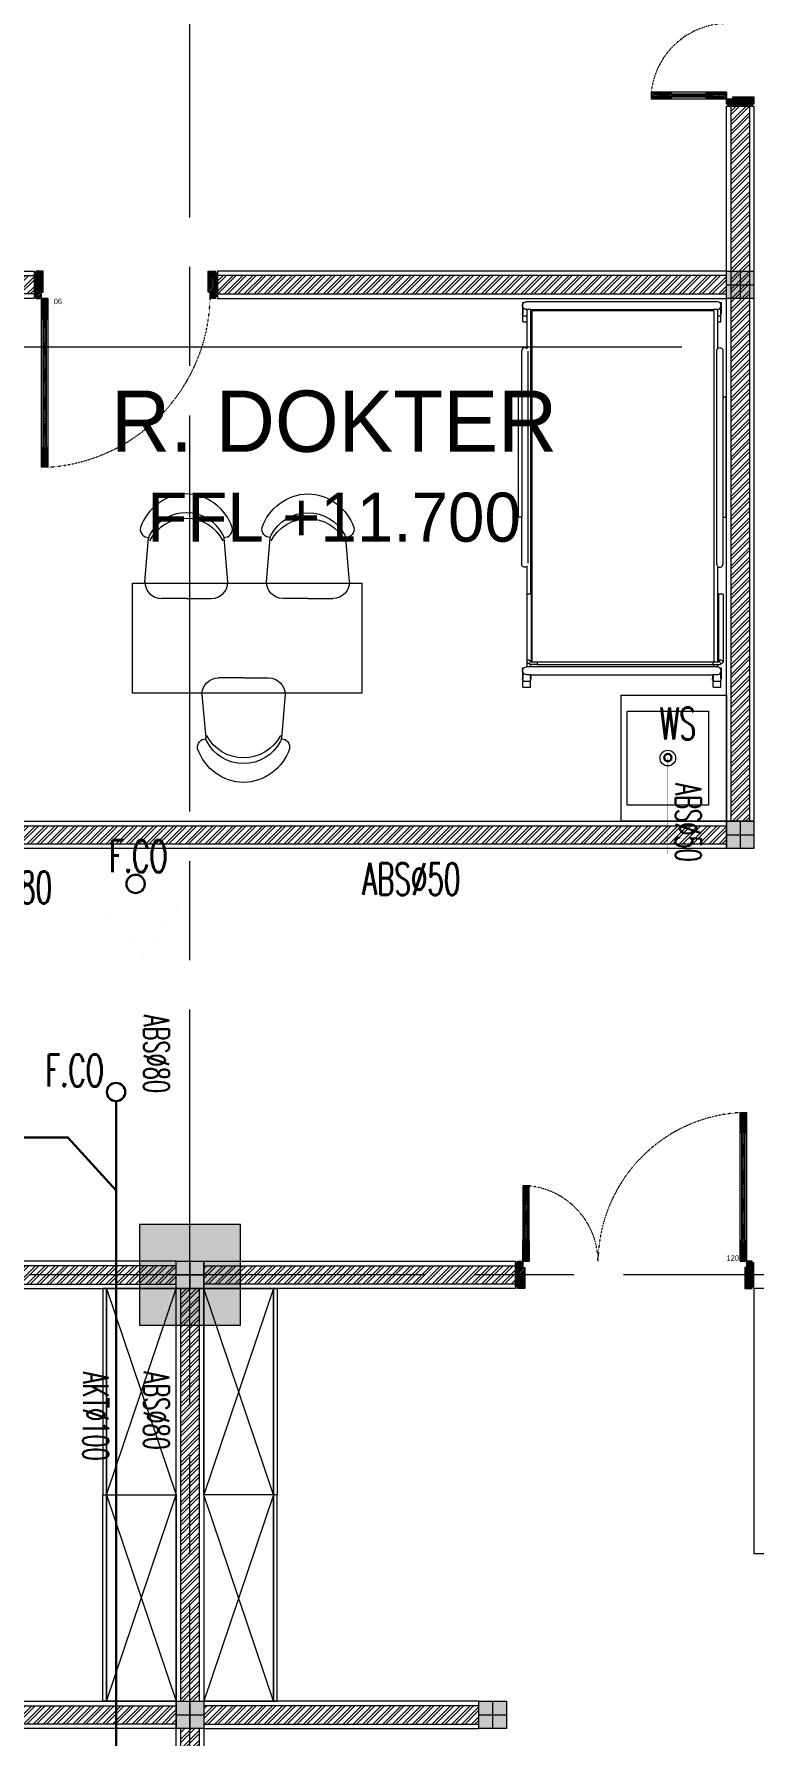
# Model space of a CAD drawing. Header units: millimetres. Extents: x -280308 to 6402717, y -14 to 2073074.
# Drawn here: x -23292 to -19367, y 556808 to 566091 of the extents above; entities that cross this region are included whole.
import ezdxf
from ezdxf.enums import TextEntityAlignment as Align

# ---------------------------------------------------------------- set-up
doc = ezdxf.new("R2010")
doc.units = ezdxf.units.MM
for name, pattern in [('ACAD_ISO03W100', [30, 12, -18]), ('ACAD_ISO08W100', [36, 24, -3, 6, -3]), ('DASHED2', [0.375, 0.25, -0.125]), ('Default', [0])]:
    doc.linetypes.add(name, pattern=pattern)
doc.layers.get('0').update_dxf_attribs({"lineweight": 0})
for name, color, linetype, lineweight, true_color in [('-P-ABK', 7, 'Continuous', 30, 0x05ffff), ('-P-AK', 7, 'Continuous', 30, 0xff0a0a), ('A-FILL-1', 7, 'Continuous', 0, 0x454545), ('P-AKT', 7, 'Continuous', 30, 0xfe0101)]:
    doc.layers.add(name, color=color, linetype=linetype, lineweight=lineweight, true_color=true_color)
for name, color, linetype, lineweight in [('_Door & Window', 1, 'Continuous', 0), ('A-ALINE-1', 91, 'Continuous', 20), ('A-ALINE-3', 111, 'Continuous', 15), ('A-ALINE-6', 117, 'Continuous', 9), ('A-ANNOTATION', 144, 'Continuous', 0), ('A-Furn', 250, 'Continuous', 0), ('A-FURN-EQPM', 177, 'Continuous', 0), ('A-Z22-T-Anno_Text', 152, 'Continuous', 9), ('ARSIR', 251, 'Continuous', 0), ('Struktur', 80, 'Continuous', 20)]:
    doc.layers.add(name, color=color, linetype=linetype, lineweight=lineweight)
doc.layers.add('A-TEXT', color=254, linetype='Continuous')
doc.layers.add('FURNITURE', color=26, linetype='Continuous')
doc.layers.add('Teks-PL', color=7, linetype='Default', true_color=0xff0a0a)
doc.styles.add('Annotative', font='arial.ttf', dxfattribs={"height": 1.25})
doc.styles.add('CENTURY', font='GOTHIC.TTF')
doc.styles.add('RS', font='ROMANS.SHX', dxfattribs={"width": 0.8})
doc.styles.get("Standard").update_dxf_attribs({"font": 'arial.ttf'})
doc.styles.add('TGF_A', font='arial.ttf')
pattern_1 = [(225, (-254889.167, -226408.79), (26.9407684, -26.9407684), []), (225, (-254907.127, -226408.79), (26.9407684, -26.9407684), [])]
pattern_2 = [(225, (-254889.167, -231808.79), (26.9407684, -26.9407684), []), (225, (-254907.127, -231808.79), (26.9407684, -26.9407684), [])]
pattern_3 = [(135, (51.1804, 3e-10), (-4.490128, -4.490128), [])]

# ---------------------------------------------------------------- blocks, each defined once
blk = doc.blocks.new('A$Ccf87384a')
blk.add_wipeout([(-75, 75), (75, 75), (75, -75), (-75, -75)])
blk.add_wipeout([(-75, -75), (-75, 75), (75, 75), (75, -75)])
at = {"layer": 'A-FILL-1', "ltscale": 0.25}
h = blk.add_hatch(color=256, dxfattribs=at)
h.dxf.hatch_style = 1
h.paths.add_polyline_path([(-75, -75), (-75, 75), (75, 75), (75, -75)])
at = {"layer": 'A-ALINE-1'}
blk.add_lwpolyline([(-75, -75), (-75, 75), (75, 75), (75, -75)], close=True, dxfattribs=at)
at = {"layer": 'A-FILL-1', "ltscale": 0.25}
for p, q in [((-75, 0), (75, 0)), ((0, 75), (0, -75))]:
    blk.add_line(p, q, dxfattribs=at)
blk = doc.blocks.new('A$C6ab96ad6')
at = {"layer": 'A-Furn'}
h = blk.add_hatch(dxfattribs=at)
h.set_pattern_fill('ANSI31', color=256, scale=2, angle=540, style=0)
h.set_pattern_definition([(225, (-3598.3206, 30706.9954), (4.490128, -4.490128), [])])
h.paths.add_polyline_path([(10, 960), (10, 850), (2, 850), (2, 860), (-17, 860), (-17, 850), (-25, 850), (-25, 960)])
h = blk.add_hatch(dxfattribs=at)
h.set_pattern_fill('ANSI31', color=256, scale=2, angle=540, style=0)
h.set_pattern_definition([(225, (-3598.3206, 30816.9954), (4.490128, -4.490128), [])])
h.paths.add_polyline_path([(2, 860), (-17, 860), (-17, 250), (2, 250)])
h = blk.add_hatch(dxfattribs=at)
h.set_pattern_fill('ANSI31', color=256, scale=2, angle=540, style=0)
h.set_pattern_definition([(225, (-3198.3206, 30306.9954), (4.490128, -4.490128), [])])
h.paths.add_polyline_path([(-1210, 560), (-1210, 450), (-1202, 450), (-1202, 460), (-1183, 460), (-1183, 450), (-1175, 450), (-1175, 560)])
h = blk.add_hatch(dxfattribs=at)
h.set_pattern_fill('ANSI31', color=256, scale=2, angle=540, style=0)
h.set_pattern_definition([(225, (-3198.3206, 30816.9954), (4.490128, -4.490128), [])])
h.paths.add_polyline_path([(-1202, 460), (-1183, 460), (-1183, 250), (-1202, 250)])
h = blk.add_hatch(dxfattribs=at)
h.set_pattern_fill('ANSI31', color=256, scale=2, angle=540, style=0)
h.set_pattern_definition([(225, (-2593.7735, 30816.9954), (4.490128, -4.490128), [])])
h.paths.add_polyline_path([(-1210, 150), (-1210, 260), (-1202, 260), (-1202, 250), (-1183, 250), (-1183, 260), (-1175, 260), (-1175, 150)])
h = blk.add_hatch(dxfattribs=at)
h.set_pattern_fill('ANSI31', color=256, scale=2, angle=540, style=0)
h.set_pattern_definition([(225, (-2993.7735, 30816.9954), (4.490128, -4.490128), [])])
h.paths.add_polyline_path([(10, 150), (10, 260), (2, 260), (2, 250), (-17, 250), (-17, 260), (-25, 260), (-25, 150)])
h = blk.add_hatch(dxfattribs=at)
h.set_pattern_fill('ANSI31', color=256, scale=2, angle=540, style=0)
h.set_pattern_definition([(225, (-3898.3206, 30765.815), (4.490128, -4.490128), [])])
h.paths.add_polyline_path([(-1240, 0), (-1240, 10), (-1250, 10), (-1250, 140), (-1240, 140), (-1240, 150), (-1210, 150), (-1210, 115), (-1200, 115), (-1200, 0)])
h = blk.add_hatch(dxfattribs=at)
h.set_pattern_fill('ANSI31', color=256, scale=2, angle=540, style=0)
h.set_pattern_definition([(225, (-3598.3206, 30765.815), (4.490128, -4.490128), [])])
h.paths.add_polyline_path([(40, 0), (40, 10), (50, 10), (50, 140), (40, 140), (40, 150), (10, 150), (10, 115), (0, 115), (0, 0)])
at = {"layer": '_Door & Window'}
for points in [[(10, 960), (10, 850), (2, 850), (2, 860), (-17, 860), (-17, 850), (-25, 850), (-25, 960), (10, 960)], [(-1210, 560), (-1210, 450), (-1202, 450), (-1202, 460), (-1183, 460), (-1183, 450), (-1175, 450), (-1175, 560), (-1210, 560)], [(-1210, 150), (-1210, 260), (-1202, 260), (-1202, 250), (-1183, 250), (-1183, 260), (-1175, 260), (-1175, 150), (-1210, 150)], [(10, 150), (10, 260), (2, 260), (2, 250), (-17, 250), (-17, 260), (-25, 260), (-25, 150), (10, 150)], [(-1240, 0), (-1240, 10), (-1250, 10), (-1250, 140), (-1240, 140), (-1240, 150), (-1210, 150), (-1210, 115), (-1200, 115), (-1200, 0), (-1240, 0)], [(40, 0), (40, 10), (50, 10), (50, 140), (40, 140), (40, 150), (10, 150), (10, 115), (0, 115), (0, 0), (40, 0)]]:
    blk.add_lwpolyline(points, dxfattribs=at)
for points in [[(10, 150), (-25, 150), (-25, 960), (10, 960)], [(-1210, 150), (-1175, 150), (-1175, 560), (-1210, 560)]]:
    blk.add_lwpolyline(points, close=True, dxfattribs=at)
at = {"layer": '_Door & Window', "linetype": 'ACAD_ISO03W100', "ltscale": 0.02}
for centre, radius, start, end in [((22.2, 139.1), 822.2, 93.28886, 179.24246), ((-1218.1, 144.1), 418.1, 0.8095, 84.0847)]:
    blk.add_arc(centre, radius, start, end, dxfattribs=at)
at = {"layer": 'A-Furn'}
for points in [[(2, 860), (-17, 860), (-17, 250), (2, 250)], [(-1202, 460), (-1183, 460), (-1183, 250), (-1202, 250)]]:
    blk.add_lwpolyline(points, close=True, dxfattribs=at)
at = {"layer": 'Defpoints', "ltscale": 0.25, "insert": (-98.9, 182.1), "char_height": 30, "attachment_point": 1, "style": 'CENTURY'}
blk.add_mtext_dynamic_manual_height_columns('120', width=78.467, gutter_width=750, heights=[0], dxfattribs=at)
blk = doc.blocks.new('P180')
at = {"layer": 'A-Furn'}
h = blk.add_hatch(dxfattribs=at)
h.set_pattern_fill('ANSI31', color=256, scale=2, angle=450, style=0)
h.paths.add_polyline_path([(-30765.8, -2658.3), (-30755.8, -2658.3), (-30755.8, -2648.3), (-30625.8, -2648.3), (-30625.8, -2658.3), (-30615.8, -2658.3), (-30615.8, -2688.3), (-30650.8, -2688.3), (-30650.8, -2698.3), (-30765.8, -2698.3)])
h = blk.add_hatch(dxfattribs=at)
h.set_pattern_fill('ANSI31', color=256, scale=2, angle=450, style=0)
h.paths.add_polyline_path([(-30765.8, -3638.3), (-30755.8, -3638.3), (-30755.8, -3648.3), (-30625.8, -3648.3), (-30625.8, -3638.3), (-30615.8, -3638.3), (-30615.8, -3608.3), (-30650.8, -3608.3), (-30650.8, -3598.3), (-30765.8, -3598.3)])
h = blk.add_hatch(dxfattribs=at)
h.set_pattern_fill('ANSI31', color=256, scale=2, angle=450, style=0)
h.set_pattern_definition([(135, (51.1804, -604.547), (-4.490128, -4.490128), [])])
h.paths.add_polyline_path([(-30615.8, -3608.3), (-30505.8, -3608.3), (-30505.8, -3600.3), (-30515.8, -3600.3), (-30515.8, -3581.3), (-30505.8, -3581.3), (-30505.8, -3573.3), (-30615.8, -3573.3)])
h = blk.add_hatch(dxfattribs=at)
h.set_pattern_fill('ANSI31', color=256, scale=2, angle=450, style=0)
h.set_pattern_definition(pattern_3)
h.paths.add_polyline_path([(-29795.8, -3600.3), (-29795.8, -3581.3), (-30515.8, -3581.3), (-30515.8, -3600.3)])
h = blk.add_hatch(dxfattribs=at)
h.set_pattern_fill('ANSI31', color=256, scale=2, angle=450, style=0)
h.set_pattern_definition(pattern_3)
h.paths.add_polyline_path([(-29695.8, -3608.3), (-29805.8, -3608.3), (-29805.8, -3600.3), (-29795.8, -3600.3), (-29795.8, -3581.3), (-29805.8, -3581.3), (-29805.8, -3573.3), (-29695.8, -3573.3)])
at = {"layer": '_Door & Window'}
for points in [[(-30765.8, -2658.3), (-30755.8, -2658.3), (-30755.8, -2648.3), (-30625.8, -2648.3), (-30625.8, -2658.3), (-30615.8, -2658.3), (-30615.8, -2688.3), (-30650.8, -2688.3), (-30650.8, -2698.3), (-30765.8, -2698.3), (-30765.8, -2658.3)], [(-30765.8, -3638.3), (-30755.8, -3638.3), (-30755.8, -3648.3), (-30625.8, -3648.3), (-30625.8, -3638.3), (-30615.8, -3638.3), (-30615.8, -3608.3), (-30650.8, -3608.3), (-30650.8, -3598.3), (-30765.8, -3598.3), (-30765.8, -3638.3)], [(-30615.8, -3608.3), (-30505.8, -3608.3), (-30505.8, -3600.3), (-30515.8, -3600.3), (-30515.8, -3581.3), (-30505.8, -3581.3), (-30505.8, -3573.3), (-30615.8, -3573.3), (-30615.8, -3608.3)], [(-29695.8, -3608.3), (-29805.8, -3608.3), (-29805.8, -3600.3), (-29795.8, -3600.3), (-29795.8, -3581.3), (-29805.8, -3581.3), (-29805.8, -3573.3), (-29695.8, -3573.3), (-29695.8, -3608.3)]]:
    blk.add_lwpolyline(points, dxfattribs=at)
blk.add_lwpolyline([(-30615.8, -3608.3), (-30615.8, -3573.3), (-29695.8, -3573.3), (-29695.8, -3608.3)], close=True, dxfattribs=at)
at = {"layer": '_Door & Window', "linetype": 'ACAD_ISO03W100', "ltscale": 0.02}
blk.add_arc((-30640.5, -3634.6), 946.6, 3.71519, 88.50768, dxfattribs=at)
at = {"layer": 'A-Furn'}
blk.add_lwpolyline([(-29795.8, -3600.3), (-29795.8, -3581.3), (-30515.8, -3581.3), (-30515.8, -3600.3)], close=True, dxfattribs=at)
at = {"layer": 'Defpoints', "ltscale": 0.25, "insert": (-30585.6, -3496.2), "char_height": 30, "attachment_point": 1, "rotation": 270, "style": 'CENTURY'}
blk.add_mtext_dynamic_manual_height_columns('90', width=78.467, gutter_width=750, heights=[0], dxfattribs=at)
blk = doc.blocks.new('A$Cf856f872')
at = {"layer": 'A-FILL-1', "ltscale": 0.25}
h = blk.add_hatch(dxfattribs=at)
h.set_pattern_fill('ANSI32', color=256, scale=4, angle=180)
h.set_pattern_definition(pattern_1)
h.paths.add_polyline_path([(20022.8, -9922), (22722.8, -9922), (22722.8, -10022), (20022.8, -10022)])
h = blk.add_hatch(dxfattribs=at)
h.set_pattern_fill('ANSI32', color=256, scale=4, angle=180)
h.set_pattern_definition([(225, (128200.98, -42618.705), (26.940768, -26.940768), []), (225, (128183.02, -42618.705), (26.940768, -26.940768), [])])
h.paths.add_polyline_path([(23522.8, -21197), (23522.8, -15447), (23622.8, -15447), (23622.8, -21197)])
h = blk.add_hatch(dxfattribs=at)
h.set_pattern_fill('ANSI32', color=256, scale=4, angle=180)
h.set_pattern_definition([(225, (-254889.167, -234208.79), (26.9407684, -26.9407684), []), (225, (-254907.127, -234208.79), (26.9407684, -26.9407684), [])])
h.paths.add_polyline_path([(25147.8, -17722), (23647.8, -17722), (23647.8, -17822), (25147.8, -17822)])
at = {"layer": 'A-ALINE-3', "linetype": 'Continuous'}
for points in [[(20022.8, -9922), (22722.8, -9922), (22722.8, -10022), (20022.8, -10022)], [(23522.8, -21197), (23522.8, -15447), (23622.8, -15447), (23622.8, -21197)], [(25147.8, -17722), (23647.8, -17722), (23647.8, -17822), (25147.8, -17822)]]:
    blk.add_lwpolyline(points, close=True, dxfattribs=at)
at = {"layer": 'A-ALINE-6'}
for points in [[(20022.8, -9897), (22722.8, -9897), (22722.8, -10047), (20022.8, -10047)], [(23497.8, -21197), (23497.8, -15447), (23647.8, -15447), (23647.8, -21197)], [(25147.8, -17697), (23647.8, -17697), (23647.8, -17847), (25147.8, -17847)]]:
    blk.add_lwpolyline(points, close=True, dxfattribs=at)
at = {"ltscale": 0.25, "rotation": 90}
blk.add_blockref('A$C6ab96ad6', (26647.8, -7747), dxfattribs=at)
at = {"rotation": 270}
blk.add_blockref('P180', (26371.1, -40662.8), dxfattribs=at)
at = {"ltscale": 0.25}
for name, p in [('A$Ccf87384a', (26572.8, -9972)), ('A$C6ab96ad6', (26597.8, -15447))]:
    blk.add_blockref(name, p, dxfattribs=at)
at = {"layer": 'A-FILL-1', "ltscale": 0.25}
h = blk.add_hatch(dxfattribs=at)
h.set_pattern_fill('ANSI32', color=256, scale=4, angle=180)
h.set_pattern_definition([(225, (131200.98, -42468.705), (26.940768, -26.940768), []), (225, (131183.02, -42468.705), (26.940768, -26.940768), [])])
h.paths.add_polyline_path([(26522.8, -12897), (26522.8, -8997), (26622.8, -8997), (26622.8, -12897)])
h = blk.add_hatch(dxfattribs=at)
h.set_pattern_fill('ANSI32', color=256, scale=4, angle=180)
h.set_pattern_definition(pattern_1)
h.paths.add_polyline_path([(26497.8, -9922), (23722.8, -9922), (23722.8, -10022), (26497.8, -10022)])
at = {"layer": 'A-ALINE-3', "linetype": 'Continuous'}
for points in [[(26522.8, -12897), (26522.8, -8997), (26622.8, -8997), (26622.8, -12897)], [(26497.8, -9922), (23722.8, -9922), (23722.8, -10022), (26497.8, -10022)]]:
    blk.add_lwpolyline(points, close=True, dxfattribs=at)
at = {"layer": 'A-ALINE-6'}
for points in [[(26497.8, -12897), (26497.8, -8997), (26647.8, -8997), (26647.8, -12897)], [(26497.8, -9897), (23722.8, -9897), (23722.8, -10047), (26497.8, -10047)]]:
    blk.add_lwpolyline(points, close=True, dxfattribs=at)
at = {"ltscale": 0.25}
for p in [(23572.8, -15372), (23572.8, -17772), (25222.8, -17772)]:
    blk.add_blockref('A$Ccf87384a', p, dxfattribs=at)
at = {"layer": 'A-FILL-1', "ltscale": 0.25}
h = blk.add_hatch(dxfattribs=at)
h.set_pattern_fill('ANSI32', color=256, scale=4, angle=180)
h.set_pattern_definition(pattern_2)
h.paths.add_polyline_path([(23497.8, -15322), (21797.8, -15322), (21797.8, -15422), (23497.8, -15422)])
h = blk.add_hatch(dxfattribs=at)
h.set_pattern_fill('ANSI32', color=256, scale=4, angle=180)
h.set_pattern_definition(pattern_2)
h.paths.add_polyline_path([(23647.8, -15322), (25347.8, -15322), (25347.8, -15422), (23647.8, -15422)])
h = blk.add_hatch(dxfattribs=at)
h.set_pattern_fill('ANSI32', color=256, scale=4, angle=180)
h.set_pattern_definition([(225, (-260889.167, -234208.79), (26.9407684, -26.9407684), []), (225, (-260907.127, -234208.79), (26.9407684, -26.9407684), [])])
h.paths.add_polyline_path([(21997.8, -17722), (23497.8, -17722), (23497.8, -17822), (21997.8, -17822)])
at = {"layer": 'A-ALINE-3', "linetype": 'Continuous'}
for points in [[(23497.8, -15322), (21797.8, -15322), (21797.8, -15422), (23497.8, -15422)], [(23647.8, -15322), (25347.8, -15322), (25347.8, -15422), (23647.8, -15422)], [(21997.8, -17722), (23497.8, -17722), (23497.8, -17822), (21997.8, -17822)]]:
    blk.add_lwpolyline(points, close=True, dxfattribs=at)
at = {"layer": 'A-ALINE-6'}
for points in [[(23497.8, -15297), (21797.8, -15297), (21797.8, -15447), (23497.8, -15447)], [(23647.8, -15297), (25347.8, -15297), (25347.8, -15447), (23647.8, -15447)], [(21997.8, -17697), (23497.8, -17697), (23497.8, -17847), (21997.8, -17847)]]:
    blk.add_lwpolyline(points, close=True, dxfattribs=at)
at = {"ltscale": 0.25}
blk.add_blockref('A$Ccf87384a', (26572.8, -12972), dxfattribs=at)
at = {"layer": 'A-FILL-1', "ltscale": 0.25}
h = blk.add_hatch(dxfattribs=at)
h.set_pattern_fill('ANSI32', color=256, scale=4, angle=180)
h.set_pattern_definition([(225, (-254889.167, -229408.79), (26.9407684, -26.9407684), []), (225, (-254907.127, -229408.79), (26.9407684, -26.9407684), [])])
h.paths.add_polyline_path([(17022.8, -12922), (26497.8, -12922), (26497.8, -13022), (17022.8, -13022)])
at = {"layer": 'A-ALINE-3', "linetype": 'Continuous'}
blk.add_lwpolyline([(17022.8, -12922), (26497.8, -12922), (26497.8, -13022), (17022.8, -13022)], close=True, dxfattribs=at)
at = {"layer": 'A-ALINE-6'}
blk.add_lwpolyline([(17022.8, -12897), (26497.8, -12897), (26497.8, -13047), (17022.8, -13047)], close=True, dxfattribs=at)
blk = doc.blocks.new('A$Ccc440957')
at = {"layer": 'FURNITURE', "color": 0, "linetype": 'ByBlock', "lineweight": -2}
for p, q in [((-44.9, 189), (-243.3, 171.7)), ((30.7, 0), (30.7, 113.4)), ((30.7, 0), (30.7, -113.4)), ((-44.9, -189), (-243.3, -171.7))]:
    blk.add_line(p, q, dxfattribs=at)
for centre, radius, start, end in [((-218.8, -5.7), 226.4, 108.72878, 178.55828), ((-170.1, 0), 189, 117.54534, 180), ((-143.7, 0), 189, 117.54534, 180), ((-284.3, 171.6), 37.8, 0, 100.97095), ((-240, 134.1), 37.8, 94.9782, 117.54534), ((-44.9, 113.4), 75.6, 0, 90), ((-218.8, 5.7), 226.4, 181.44172, 251.27122), ((-170.1, 0), 189, 180, 242.45466), ((-143.7, 0), 189, 180, 242.45466), ((-44.9, -113.4), 75.6, 270, 0), ((-284.3, -171.6), 37.8, 259.02905, 0), ((-240, -134.1), 37.8, 242.45466, 265.0218)]:
    blk.add_arc(centre, radius, start, end, dxfattribs=at)
blk = doc.blocks.new('A$Cde128566')
at = {"color": 0, "linetype": 'ByBlock', "lineweight": -2}
for p, q in [((-0.876, -0.001), (-0.867, 0)), ((0.867, 0), (-0.867, 0)), ((0.876, -0.001), (0.867, 0)), ((-0.903, -0.007), (-0.903, -0.108)), ((-0.903, -0.007), (-0.899, -0.007)), ((-0.903, -0.119), (-0.903, -0.108)), ((-0.903, -0.108), (-0.899, -0.108)), ((-0.903, -0.119), (-0.899, -0.119)), ((-0.902, -0.035), (-0.901, -0.026)), ((-0.901, -0.044), (-0.902, -0.035)), ((-0.901, -0.026), (-0.899, -0.022)), ((-0.899, -0.048), (-0.901, -0.044)), ((-0.899, -0.007), (-0.888, -0.007)), ((-0.899, -0.007), (-0.899, -0.022)), ((-0.899, -0.022), (-0.897, -0.017)), ((-0.899, -0.048), (-0.899, -0.108)), ((-0.897, -0.052), (-0.899, -0.048)), ((-0.899, -0.119), (-0.899, -0.108)), ((-0.899, -0.119), (-0.899, -0.128)), ((-0.899, -0.128), (-0.862, -0.128)), ((-0.899, -0.181), (-0.899, -0.128)), ((-0.897, -0.017), (-0.892, -0.01)), ((-0.892, -0.06), (-0.897, -0.052)), ((-0.892, -0.01), (-0.888, -0.007)), ((-0.885, -0.065), (-0.892, -0.06)), ((-0.888, -0.007), (-0.885, -0.005)), ((-0.885, -0.005), (-0.876, -0.001)), ((-0.876, -0.069), (-0.885, -0.065)), ((-0.867, -0.07), (-0.876, -0.069)), ((-0.862, -0.07), (-0.867, -0.07)), ((-0.862, -0.07), (-0.862, -0.128)), ((-0.825, -0.07), (-0.862, -0.07)), ((-0.862, -0.128), (-0.862, -0.181)), ((-0.825, -0.634), (-0.825, -0.07)), ((-0.825, -0.07), (0.834, -0.07)), ((0.834, -0.082), (-0.818, -0.082)), ((-0.818, -0.082), (-0.818, -0.634)), ((0.834, -0.07), (0.834, -0.082)), ((0.867, -0.07), (0.834, -0.07)), ((0.841, -0.082), (0.834, -0.082)), ((0.841, -3.273), (0.841, -0.082)), ((0.867, -0.07), (0.872, -0.069)), ((0.872, -0.069), (0.876, -0.069)), ((0.872, -0.128), (0.872, -0.069)), ((0.872, -0.128), (0.9, -0.128)), ((0.872, -0.181), (0.872, -0.128)), ((0.885, -0.005), (0.876, -0.001)), ((0.876, -0.069), (0.885, -0.065)), ((0.888, -0.007), (0.885, -0.005)), ((0.885, -0.065), (0.892, -0.06)), ((0.888, -0.007), (0.9, -0.007)), ((0.892, -0.01), (0.888, -0.007)), ((0.897, -0.017), (0.892, -0.01)), ((0.892, -0.06), (0.897, -0.052)), ((0.9, -0.024), (0.897, -0.017)), ((0.897, -0.052), (0.9, -0.046)), ((0.9, -0.007), (0.904, -0.007)), ((0.9, -0.024), (0.9, -0.007)), ((0.901, -0.026), (0.9, -0.024)), ((0.9, -0.046), (0.901, -0.044)), ((0.9, -0.108), (0.9, -0.046)), ((0.9, -0.108), (0.904, -0.108)), ((0.9, -0.108), (0.9, -0.119)), ((0.9, -0.119), (0.904, -0.119)), ((0.9, -0.128), (0.9, -0.119)), ((0.9, -0.181), (0.9, -0.128)), ((0.902, -0.035), (0.901, -0.026)), ((0.901, -0.044), (0.902, -0.035)), ((0.904, -0.007), (0.904, -0.108)), ((0.904, -0.119), (0.904, -0.108)), ((-0.899, -0.181), (-0.862, -0.181)), ((-0.862, -0.181), (-0.862, -0.425)), ((0.872, -0.181), (0.9, -0.181)), ((0.872, -0.425), (0.872, -0.181)), ((-0.908, -0.438), (-0.909, -0.445)), ((-0.909, -0.865), (-0.909, -0.445)), ((-0.906, -0.431), (-0.908, -0.438)), ((-0.901, -0.426), (-0.906, -0.431)), ((-0.895, -0.421), (-0.901, -0.426)), ((-0.889, -0.418), (-0.895, -0.421)), ((-0.881, -0.417), (-0.889, -0.418)), ((-0.874, -0.418), (-0.881, -0.417)), ((-0.867, -0.421), (-0.874, -0.418)), ((-0.862, -0.425), (-0.867, -0.421)), ((-0.862, -0.425), (-0.862, -0.428)), ((-0.853, -0.449), (-0.853, -2.377)), ((0.863, -0.446), (0.864, -0.438)), ((0.863, -2.384), (0.863, -0.446)), ((0.864, -0.438), (0.866, -0.432)), ((0.866, -0.432), (0.871, -0.426)), ((0.871, -0.426), (0.872, -0.425)), ((0.877, -0.421), (0.872, -0.425)), ((0.877, -0.421), (0.883, -0.418)), ((0.883, -0.418), (0.891, -0.417)), ((0.891, -0.417), (0.898, -0.418)), ((0.898, -0.418), (0.905, -0.421)), ((0.905, -0.421), (0.91, -0.426)), ((0.91, -0.426), (0.915, -0.431)), ((0.918, -0.438), (0.915, -0.431)), ((0.918, -0.438), (0.919, -0.445)), ((0.919, -0.445), (0.919, -0.865)), ((-0.825, -0.701), (-0.825, -0.634)), ((-0.825, -0.634), (-0.818, -0.634)), ((-0.825, -0.701), (-0.818, -0.701)), ((-0.825, -1.686), (-0.825, -0.701)), ((-0.818, -0.634), (-0.818, -0.701)), ((-0.818, -0.701), (-0.818, -1.686)), ((-0.939, -1.957), (-0.939, -0.865)), ((-0.909, -0.865), (-0.939, -0.865)), ((-0.909, -0.865), (-0.909, -1.957)), ((0.919, -0.865), (0.949, -0.865)), ((0.919, -0.865), (0.919, -1.957)), ((0.949, -1.957), (0.949, -0.865)), ((-0.825, -1.753), (-0.825, -1.686)), ((-0.825, -1.686), (-0.818, -1.686)), ((-0.818, -1.686), (-0.818, -1.753)), ((-0.825, -1.753), (-0.818, -1.753)), ((-0.825, -2.478), (-0.825, -1.753)), ((-0.818, -1.753), (-0.818, -2.478)), ((-0.909, -1.957), (-0.939, -1.957)), ((-0.909, -2.385), (-0.909, -1.957)), ((0.919, -1.957), (0.949, -1.957)), ((0.919, -1.957), (0.919, -2.385)), ((-0.908, -2.392), (-0.909, -2.385)), ((-0.906, -2.399), (-0.908, -2.392)), ((-0.901, -2.404), (-0.906, -2.399)), ((-0.895, -2.409), (-0.901, -2.404)), ((-0.889, -2.412), (-0.895, -2.409)), ((-0.881, -2.412), (-0.889, -2.412)), ((-0.874, -2.412), (-0.881, -2.412)), ((-0.867, -2.409), (-0.874, -2.412)), ((-0.862, -2.405), (-0.867, -2.409)), ((-0.862, -2.399), (-0.862, -2.405)), ((-0.862, -2.405), (-0.862, -2.659)), ((0.863, -2.384), (0.864, -2.392)), ((0.864, -2.392), (0.866, -2.398)), ((0.866, -2.398), (0.871, -2.404)), ((0.871, -2.404), (0.872, -2.405)), ((0.872, -3.273), (0.872, -2.405)), ((0.872, -2.405), (0.877, -2.409)), ((0.877, -2.409), (0.883, -2.412)), ((0.883, -2.412), (0.891, -2.412)), ((0.891, -2.412), (0.898, -2.412)), ((0.898, -2.412), (0.905, -2.409)), ((0.905, -2.409), (0.91, -2.404)), ((0.91, -2.404), (0.915, -2.399)), ((0.915, -2.399), (0.918, -2.392)), ((0.918, -2.392), (0.919, -2.385)), ((-0.825, -2.545), (-0.825, -2.478)), ((-0.825, -2.478), (-0.818, -2.478)), ((-0.825, -2.545), (-0.818, -2.545)), ((-0.825, -2.659), (-0.825, -2.545)), ((-0.818, -2.478), (-0.818, -2.545)), ((-0.818, -2.545), (-0.818, -3.273)), ((-0.864, -2.659), (-0.862, -2.659)), ((-0.864, -2.659), (-0.864, -3.273)), ((-0.825, -2.659), (-0.862, -2.659)), ((-0.823, -2.659), (-0.825, -2.659)), ((-0.823, -2.659), (-0.823, -3.273)), ((0.92, -2.659), (0.879, -2.659)), ((0.879, -2.659), (0.879, -3.273)), ((0.92, -2.659), (0.92, -3.273)), ((-0.903, -3.328), (-0.903, -3.428)), ((-0.903, -3.328), (-0.899, -3.328)), ((-0.902, -3.355), (-0.901, -3.345)), ((-0.901, -3.364), (-0.902, -3.355)), ((-0.901, -3.345), (-0.899, -3.342)), ((-0.899, -3.367), (-0.901, -3.364)), ((-0.899, -3.328), (-0.889, -3.328)), ((-0.899, -3.328), (-0.899, -3.342)), ((-0.899, -3.342), (-0.897, -3.337)), ((-0.899, -3.367), (-0.899, -3.428)), ((-0.897, -3.372), (-0.899, -3.367)), ((-0.897, -3.337), (-0.892, -3.33)), ((-0.892, -3.379), (-0.897, -3.372)), ((-0.892, -3.33), (-0.889, -3.328)), ((-0.885, -3.385), (-0.892, -3.379)), ((-0.889, -3.328), (-0.885, -3.324)), ((-0.885, -3.324), (-0.876, -3.321)), ((-0.876, -3.388), (-0.885, -3.385)), ((-0.876, -3.321), (-0.867, -3.32)), ((-0.867, -3.39), (-0.876, -3.388)), ((-0.862, -3.32), (-0.867, -3.32)), ((-0.829, -3.39), (-0.867, -3.39)), ((-0.862, -3.266), (-0.864, -3.269)), ((-0.864, -3.269), (-0.864, -3.273)), ((-0.864, -3.273), (-0.863, -3.276)), ((-0.863, -3.276), (-0.862, -3.278)), ((-0.859, -3.263), (-0.862, -3.266)), ((-0.862, -3.278), (-0.862, -3.32)), ((-0.862, -3.278), (-0.861, -3.28)), ((-0.825, -3.32), (-0.862, -3.32)), ((-0.861, -3.28), (-0.858, -3.283)), ((-0.855, -3.261), (-0.859, -3.263)), ((-0.858, -3.283), (-0.853, -3.285)), ((-0.85, -3.259), (-0.855, -3.261)), ((-0.853, -3.285), (-0.848, -3.286)), ((-0.845, -3.259), (-0.85, -3.259)), ((-0.848, -3.286), (-0.843, -3.287)), ((-0.839, -3.26), (-0.845, -3.259)), ((-0.843, -3.287), (-0.839, -3.287)), ((-0.834, -3.261), (-0.839, -3.26)), ((-0.839, -3.287), (-0.838, -3.286)), ((-0.839, -3.287), (-0.839, -3.297)), ((-0.825, -3.297), (-0.839, -3.297)), ((-0.838, -3.286), (-0.837, -3.286)), ((-0.837, -3.273), (-0.823, -3.273)), ((-0.83, -3.263), (-0.834, -3.261)), ((-0.826, -3.266), (-0.83, -3.263)), ((-0.829, -3.428), (-0.829, -3.39)), ((-0.829, -3.39), (-0.825, -3.39)), ((-0.824, -3.27), (-0.826, -3.266)), ((-0.825, -3.32), (-0.825, -3.297)), ((-0.769, -3.297), (-0.825, -3.297)), ((0.834, -3.32), (-0.825, -3.32)), ((-0.825, -3.39), (-0.825, -3.428)), ((-0.825, -3.39), (0.826, -3.39)), ((-0.823, -3.273), (-0.824, -3.27)), ((-0.823, -3.273), (-0.823, -3.273)), ((-0.818, -3.273), (-0.823, -3.273)), ((-0.818, -3.273), (-0.769, -3.273)), ((-0.769, -3.273), (-0.769, -3.297)), ((-0.769, -3.273), (0.827, -3.273)), ((-0.769, -3.297), (0.827, -3.297)), ((0.826, -3.39), (0.826, -3.428)), ((0.826, -3.39), (0.83, -3.39)), ((0.827, -3.273), (0.827, -3.297)), ((0.827, -3.273), (0.841, -3.273)), ((0.834, -3.297), (0.827, -3.297)), ((0.83, -3.39), (0.83, -3.428)), ((0.867, -3.39), (0.83, -3.39)), ((0.834, -3.297), (0.834, -3.32)), ((0.834, -3.297), (0.872, -3.297)), ((0.867, -3.32), (0.834, -3.32)), ((0.841, -3.273), (0.872, -3.273)), ((0.872, -3.32), (0.867, -3.32)), ((0.867, -3.39), (0.876, -3.388)), ((0.872, -3.273), (0.88, -3.273)), ((0.872, -3.32), (0.872, -3.297)), ((0.872, -3.297), (0.897, -3.297)), ((0.876, -3.321), (0.872, -3.32)), ((0.885, -3.324), (0.876, -3.321)), ((0.876, -3.388), (0.885, -3.385)), ((0.88, -3.269), (0.879, -3.273)), ((0.879, -3.273), (0.88, -3.273)), ((0.882, -3.266), (0.88, -3.269)), ((0.88, -3.273), (0.895, -3.273)), ((0.885, -3.263), (0.882, -3.266)), ((0.889, -3.261), (0.885, -3.263)), ((0.889, -3.328), (0.885, -3.324)), ((0.885, -3.385), (0.892, -3.379)), ((0.894, -3.259), (0.889, -3.261)), ((0.889, -3.328), (0.9, -3.328)), ((0.892, -3.33), (0.889, -3.328)), ((0.897, -3.337), (0.892, -3.33)), ((0.892, -3.379), (0.897, -3.372)), ((0.899, -3.259), (0.894, -3.259)), ((0.895, -3.286), (0.897, -3.286)), ((0.897, -3.286), (0.897, -3.297)), ((0.897, -3.286), (0.901, -3.287)), ((0.9, -3.344), (0.897, -3.337)), ((0.897, -3.372), (0.9, -3.365)), ((0.905, -3.26), (0.899, -3.259)), ((0.9, -3.328), (0.904, -3.328)), ((0.9, -3.344), (0.9, -3.328)), ((0.901, -3.345), (0.9, -3.344)), ((0.9, -3.365), (0.901, -3.364)), ((0.9, -3.428), (0.9, -3.365)), ((0.901, -3.287), (0.906, -3.286)), ((0.902, -3.355), (0.901, -3.345)), ((0.901, -3.364), (0.902, -3.355)), ((0.904, -3.328), (0.904, -3.428)), ((0.91, -3.261), (0.905, -3.26)), ((0.906, -3.286), (0.911, -3.285)), ((0.914, -3.263), (0.91, -3.261)), ((0.911, -3.285), (0.915, -3.283)), ((0.917, -3.266), (0.914, -3.263)), ((0.915, -3.283), (0.918, -3.28)), ((0.919, -3.27), (0.917, -3.266)), ((0.918, -3.28), (0.92, -3.277)), ((0.92, -3.273), (0.919, -3.27)), ((0.92, -3.277), (0.92, -3.273)), ((-0.903, -3.44), (-0.903, -3.428)), ((-0.903, -3.428), (-0.899, -3.428)), ((-0.903, -3.44), (-0.899, -3.44)), ((-0.899, -3.44), (-0.899, -3.428)), ((-0.899, -3.44), (-0.899, -3.449)), ((-0.899, -3.449), (-0.829, -3.449)), ((-0.899, -3.502), (-0.899, -3.449)), ((-0.899, -3.502), (-0.829, -3.502)), ((-0.829, -3.428), (-0.825, -3.428)), ((-0.829, -3.428), (-0.829, -3.44)), ((-0.829, -3.44), (-0.825, -3.44)), ((-0.829, -3.449), (-0.829, -3.44)), ((-0.829, -3.502), (-0.829, -3.449)), ((-0.825, -3.44), (-0.825, -3.428)), ((0.826, -3.44), (0.826, -3.428)), ((0.826, -3.428), (0.83, -3.428)), ((0.826, -3.44), (0.83, -3.44)), ((0.83, -3.44), (0.83, -3.428)), ((0.83, -3.44), (0.83, -3.449)), ((0.83, -3.449), (0.9, -3.449)), ((0.83, -3.502), (0.83, -3.449)), ((0.83, -3.502), (0.9, -3.502)), ((0.9, -3.428), (0.904, -3.428)), ((0.9, -3.428), (0.9, -3.44)), ((0.9, -3.44), (0.904, -3.44)), ((0.9, -3.449), (0.9, -3.44)), ((0.9, -3.502), (0.9, -3.449)), ((0.904, -3.44), (0.904, -3.428))]:
    blk.add_line(p, q, dxfattribs=at)
blk = doc.blocks.new('A$Cf084c430')
at = {"color": 0, "linetype": 'ByBlock', "lineweight": -2}
for p, q in [((-733.3, 600), (-733.3, 722.2)), ((-733.3, 722.2), (0, 722.2)), ((0, 722.2), (0, -722.2)), ((-122.2, 600), (-733.3, 600)), ((-672.2, 600), (-672.2, -600)), ((-122.2, -600), (-122.2, 600)), ((-672.2, 0), (-122.2, 0)), ((-733.3, -722.2), (-733.3, -600)), ((-733.3, -600), (-122.2, -600)), ((0, -722.2), (-733.3, -722.2))]:
    blk.add_line(p, q, dxfattribs=at)
blk = doc.blocks.new('A$C3304e30a')
at = {"color": 0, "linetype": 'ByBlock', "lineweight": -2, "ltscale": 0.25}
for p, q in [((10970, -13700), (11350, -14825)), ((10970, -14825), (11350, -13700)), ((11880, -13700), (11500, -14825)), ((11880, -14825), (11500, -13700)), ((10970, -15950), (11350, -14825)), ((10970, -14825), (11350, -15950)), ((11880, -15950), (11500, -14825)), ((11880, -14825), (11500, -15950))]:
    blk.add_line(p, q, dxfattribs=at)
at = {"ltscale": 0.25}
blk.add_lwpolyline([(11112, -9852.4), (12362, -9852.4), (12362, -10452.4), (11112, -10452.4)], close=True, dxfattribs=at)
at = {"color": 0, "linetype": 'ByBlock', "lineweight": -2, "ltscale": 0.25}
for points in [[(13775.6, -11150), (13775.6, -10463.5), (14350, -10463.5), (14350, -11150)], [(13809.4, -11062.4), (13809.4, -10551), (14251.5, -10551), (14251.5, -11062.4)], [(10950, -13700), (10950, -14825), (10970, -14825), (10970, -13700)], [(10970, -13700), (10970, -14825), (11350, -14825), (11350, -13700)], [(11880, -13700), (11880, -14825), (11500, -14825), (11500, -13700)], [(11900, -13700), (11900, -14825), (11880, -14825), (11880, -13700)], [(10950, -15950), (10950, -14825), (10970, -14825), (10970, -15950)], [(10970, -15950), (10970, -14825), (11350, -14825), (11350, -15950)], [(11880, -15950), (11880, -14825), (11500, -14825), (11500, -15950)], [(11900, -15950), (11900, -14825), (11880, -14825), (11880, -15950)]]:
    blk.add_lwpolyline(points, close=True, dxfattribs=at)
blk.add_circle((14030.5, -10806.7), 42.6, dxfattribs=at)
at = {"xscale": 600, "yscale": 600, "zscale": 600}
blk.add_blockref('A$Cde128566', (13779.3, -8317.6), dxfattribs=at)
at = {"ltscale": 0.25, "zscale": 1.2}
for p, xscale, yscale, rotation in [((11405.5, -9899), 1.2, 1.2, 270), ((12068.4, -9899), -1.200000000000014, 1.200000000000014, 90), ((11717.3, -10405.8), -1.2, 1.2, 270)]:
    blk.add_blockref('A$Ccc440957', p, dxfattribs=dict(at, xscale=xscale, yscale=yscale, rotation=rotation))
at = {"color": 0, "linetype": 'ByBlock', "lineweight": -2, "xscale": -1}
blk.add_blockref('A$Cf084c430', (14500, -14422.2), dxfattribs=at)
blk = doc.blocks.new('*U552')
at = {"layer": 'A-ANNOTATION', "linetype": 'ACAD_ISO08W100', "ltscale": 0.25}
blk.add_lwpolyline([(0, -5), (0, -90.561)], dxfattribs=at)
at = {"layer": 'A-TEXT'}
blk.add_attdef('N', text='', height=0.9, dxfattribs=at).set_placement((0, 2.75), align=Align.MIDDLE_CENTER)
blk = doc.blocks.new('*U539')
at = {"layer": 'A-ANNOTATION', "linetype": 'ACAD_ISO08W100', "ltscale": 0.25}
blk.add_lwpolyline([(0, -7.641), (0, -228.348)], dxfattribs=at)
at = {"layer": 'A-TEXT'}
blk.add_attdef('N', text='', height=0.9, dxfattribs=at).set_placement((0, 2.75), align=Align.MIDDLE_CENTER)
blk = doc.blocks.new('A$Cf37525da')
at = {"color": 124, "xscale": -360.0000000000001, "yscale": 360.0000000000001, "zscale": 360.0000000000001}
for name, p, rotation in [('*U552', (-44750, -25932.8), 180), ('*U539', (4643.8, -13700), 270)]:
    blk.add_blockref(name, p, dxfattribs=dict(at, rotation=rotation))
blk = doc.blocks.new('*U540')
at = {"lineweight": -2}
blk.add_lwpolyline([(0.2344, 0), (7.6317, 0)], dxfattribs=at)
at = {"color": 7, "lineweight": -2, "style": 'TGF_A', "flags": 8}
for tag, height, p in [('NOTE1', 0.0625, (0, 0.3375)), ('DET', 0.0938, (0, 0.0961)), ('SHT', 0.075, (0, -0.1021)), ('NOTE2', 0.0625, (0, -0.3994))]:
    blk.add_attdef(tag, text='', height=height, dxfattribs=at).set_placement(p, align=Align.MIDDLE)
blk = doc.blocks.new('A$Cba193409')
at = {"layer": 'A-Z22-T-Anno_Text', "color": 7, "xscale": 4266.666666600002, "yscale": 4266.666666600002, "zscale": 4266.666666600002}
blk.add_blockref('*U540', (-74879.7, -8888.9), dxfattribs=at)
blk = doc.blocks.new('A$Cb189dcfa')
at = {"layer": 'ARSIR', "linetype": 'ByBlock', "lineweight": -2, "ltscale": 0.25}
h = blk.add_hatch(color=9, dxfattribs=at)
h.dxf.hatch_style = 1
h.paths.add_polyline_path([(9550, 6450), (9000, 5900), (9550, 5900)], flags=17)
h.paths.add_polyline_path([(9550, 6450), (9000, 6450), (9000, 5900)], flags=17)
at = {"layer": 'Struktur', "color": 0, "linetype": 'ByBlock', "lineweight": -2, "ltscale": 0.25}
blk.add_lwpolyline([(9000, 5900), (9550, 5900), (9550, 6450), (9000, 6450)], close=True, dxfattribs=at)
blk = doc.blocks.new('4')
at = {"ltscale": 0.25}
blk.add_blockref('A$Cf856f872', (-46014.9, 574695.2), dxfattribs=at)
blk.add_blockref('A$Cf37525da', (22307.9, 573023.3), dxfattribs=at)
at = {"layer": 'A-FURN-EQPM', "color": 0, "linetype": 'ByBlock', "lineweight": -2, "ltscale": 0.25}
blk.add_blockref('A$Cba193409', (22557.9, 573273.3), dxfattribs=at)
at = {"layer": 'A-FURN-EQPM', "ltscale": 0.25}
blk.add_blockref('A$C3304e30a', (-33867.1, 572948.3), dxfattribs=at)
at = {"layer": 'Struktur', "ltscale": 0.25}
blk.add_blockref('A$Cb189dcfa', (-31717.1, 553148.3), dxfattribs=at)
at = {"layer": 'A-TEXT', "ltscale": 0.25, "insert": (-24322.3, 564146.5), "char_height": 267.3, "attachment_point": 1, "style": 'Annotative'}
blk.add_mtext_dynamic_manual_height_columns('\\pxqc;{\\fCentury Gothic|b0|i0|c0|p34;\\H1.25x;R. DOKTER\\P\\H0.8x;FFL +11.700}', width=5332.382, gutter_width=1670.6, heights=[0], dxfattribs=at)

msp = doc.modelspace()

# ---------------------------------------------------------------- block references
msp.add_blockref('4', (0, 0))

# ---------------------------------------------------------------- next in the draw order: linework, layer by layer
at = {"layer": '-P-ABK', "linetype": 'DASHED2', "ltscale": 5, "const_width": 0.03, "flags": 128}
for points in [[(-28871.1, 562223.3), (-28871.1, 561443.2), (-28657, 561298.3), (-22878.3, 561298.3), (-22738.6, 561108.8)], [(-19836.6, 562144.2), (-19836.6, 561618.9), (-20059.7, 561350.9), (-22499.9, 561350.9), (-22738.6, 560996.4)], [(-22738.6, 555303.8), (-22738.6, 561405.9)]]:
    msp.add_lwpolyline(points, dxfattribs=at)
at = {"layer": '-P-AK'}
for centre, radius in [((-19836.6, 562144.2), 20), ((-22738.6, 561455.9), 50), ((-22845, 560320.6), 50)]:
    msp.add_circle(centre, radius, dxfattribs=at)
at = {"layer": 'P-AKT', "linetype": 'Continuous', "flags": 128}
for points in [[(-22845, 554514.2), (-22845, 560270.6)], [(-27617.1, 560073.3), (-23107.6, 560073.3), (-22845, 559782.9)]]:
    msp.add_lwpolyline(points, dxfattribs=at)

# ---------------------------------------------------------------- next in the draw order: texts
at = {"layer": 'Teks-PL', "extrusion": (3.68146e-05, 0.052336, 0.99863), "style": 'RS', "width": 0.6}
for s, p in [('WS', (20276.4, -561458.2, 29424.8)), ('F.CO', (23278, -560734, 29386.8)), ('ABS%%C80', (24123.4, -560563.6, 29377.9)), ('ABS%%C50', (21897.5, -560610.6, 29380.4)), ('F.CO', (23624.5, -559567, 29325.7))]:
    msp.add_text(s, height=174.72, rotation=179.99996, dxfattribs=at).set_placement(p)
at = {"layer": 'Teks-PL', "extrusion": (0.052336, -3.68146e-05, 0.99863), "style": 'RS', "width": 0.6}
for s, p in [('ABS%%C50', (561990.3, 20162.6, -1056.7)), ('ABS%%C80', (560726.1, 23057, -1208.4)), ('AKT%%C100', (558778.4, 23386, -1225.6)), ('ABS%%C80', (558779.9, 23055.7, -1208.3))]:
    msp.add_text(s, height=139.78, rotation=179.99996, dxfattribs=at).set_placement(p)

doc.saveas('drawing.dxf')
